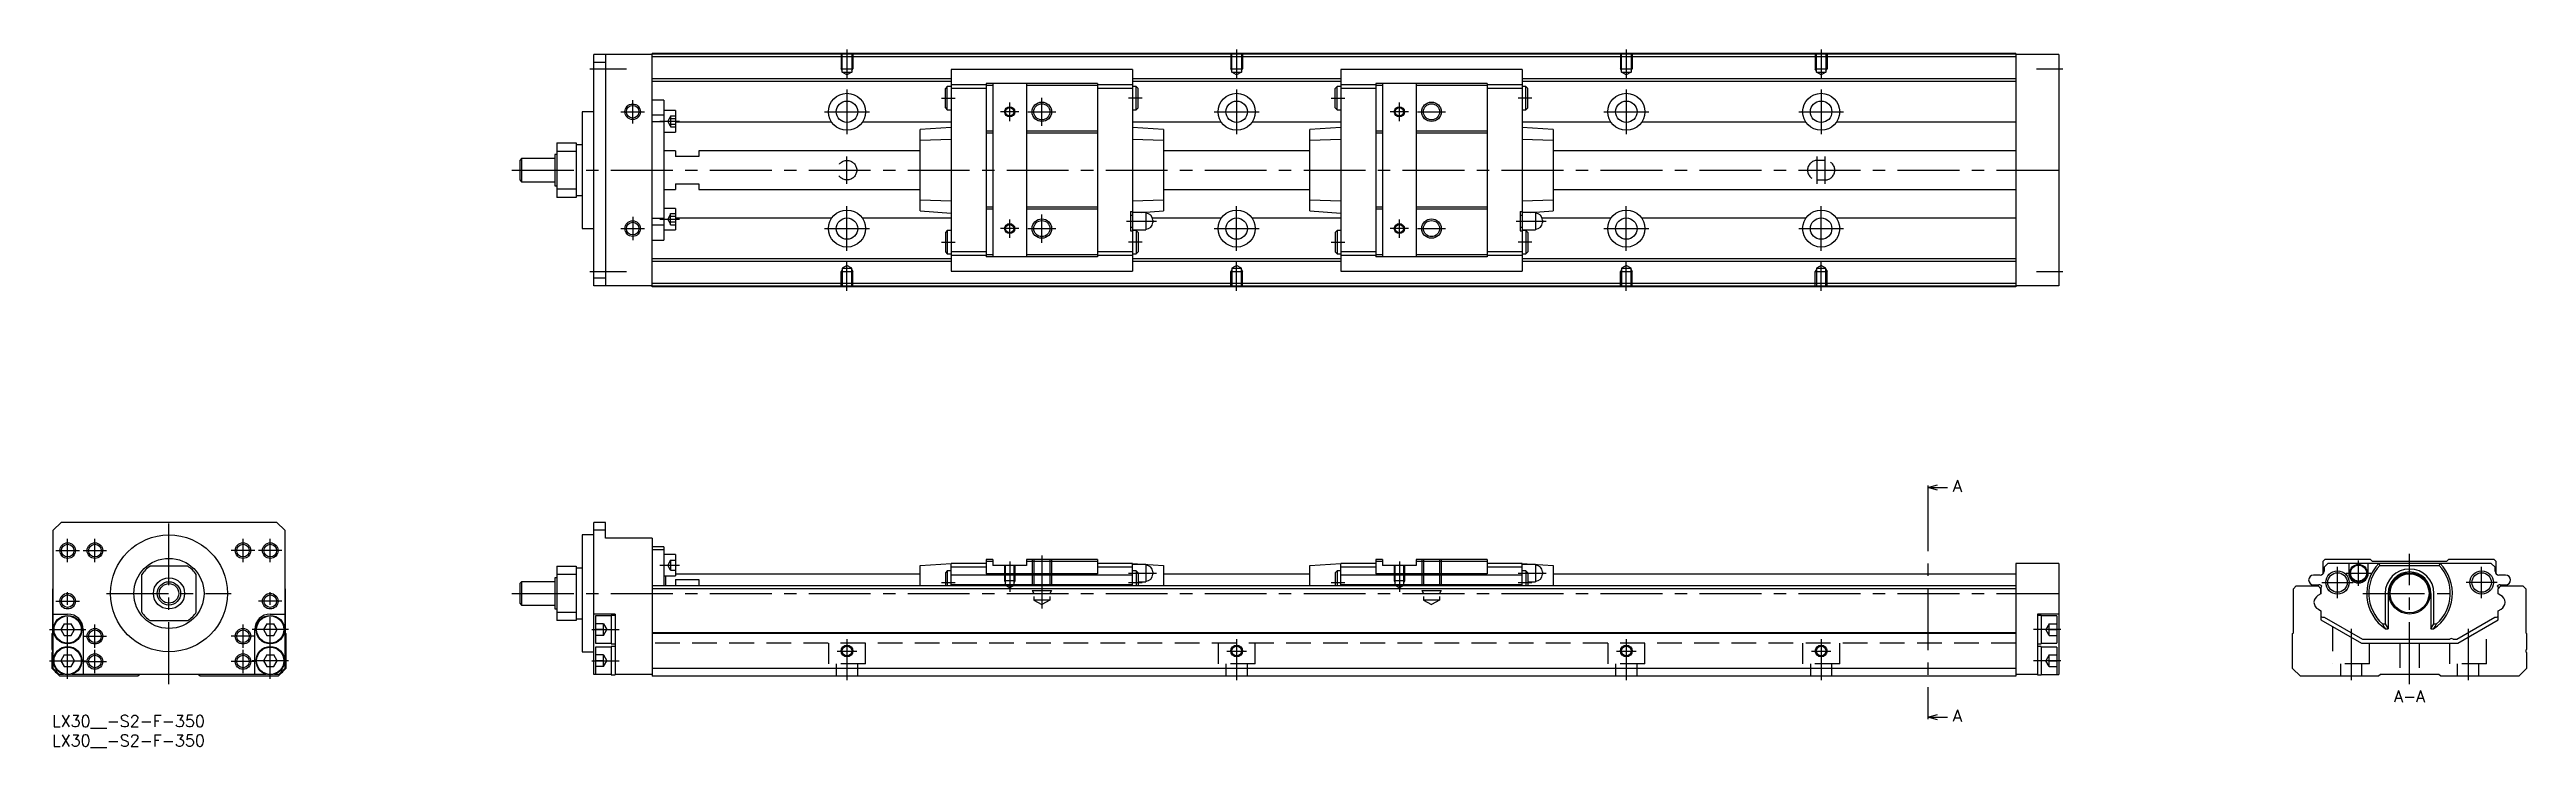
# Model space of a CAD drawing. Extents: x -1 to 635, y -8 to 171.
import ezdxf

# ---------------------------------------------------------------- set-up
doc = ezdxf.new("R2010")
doc.units = 0
doc.header["$LTSCALE"] = 0.5
doc.linetypes.add('CENTER', pattern=[50.8, 31.75, -6.35, 6.35, -6.35])
doc.linetypes.add('DASHED', pattern=[19.05, 12.7, -6.35])
for name, color, linetype in [('MSM_CENTER', 1, 'CENTER'), ('MSM_CONTINUOUS', 7, 'CONTINUOUS'), ('MSM_DASHED', 4, 'DASHED'), ('MSM_NARROW', 5, 'CONTINUOUS'), ('MSM_PART_NUMBER', 7, 'CONTINUOUS')]:
    doc.layers.add(name, color=color, linetype=linetype)
doc.styles.get("Standard").update_dxf_attribs({"font": 'txt.shx', "height": 3, "bigfont": 'bigfont.shx'})

msp = doc.modelspace()

# ---------------------------------------------------------------- linework, layer by layer
at = {"layer": 'MSM_CENTER'}
for p, q in [((138, 166), (147.4, 166)), ((204, 171), (204, 163.49)), ((304, 171), (304, 163.49)), ((404, 171), (404, 163.49)), ((454, 171), (454, 163.49)), ((509.25, 166), (516, 166)), ((204, 160.75), (204, 149.25)), ((304, 160.75), (304, 149.25)), ((404, 160.75), (404, 149.25)), ((454, 160.75), (454, 149.25)), ((146, 155), (152, 155)), ((149, 152), (149, 158)), ((198.25, 155), (209.75, 155)), ((228.25, 158.5), (231.75, 158.5)), ((248.11, 155), (243.39, 155)), ((245.75, 152.63), (245.75, 157.36)), ((250.38, 155), (257.62, 155)), ((254, 151.37), (254, 158.62)), ((279.75, 158.5), (276.25, 158.5)), ((298.25, 155), (309.75, 155)), ((328.25, 158.5), (331.75, 158.5)), ((348.11, 155), (343.39, 155)), ((345.75, 152.63), (345.75, 157.36)), ((350.38, 155), (357.62, 155)), ((379.75, 158.5), (376.25, 158.5)), ((398.25, 155), (409.75, 155)), ((448.25, 155), (459.75, 155)), ((156, 152.55), (161, 152.55)), ((118, 140), (517, 140)), ((204, 136.5), (204, 143.5)), ((453, 136.5), (453, 143.5)), ((455, 136.5), (455, 143.5)), ((149, 128), (149, 122)), ((156, 127.44), (161, 127.44)), ((204, 119.25), (204, 130.75)), ((245.75, 122.63), (245.75, 127.36)), ((254, 121.37), (254, 128.62)), ((304, 119.25), (304, 130.75)), ((345.75, 122.63), (345.75, 127.36)), ((404, 119.25), (404, 130.75)), ((454, 119.25), (454, 130.75)), ((146, 125), (152, 125)), ((198.25, 125), (209.75, 125)), ((228.25, 121.5), (231.75, 121.5)), ((248.11, 125), (243.39, 125)), ((250.38, 125), (257.62, 125)), ((275.75, 126.9), (283.45, 126.9)), ((279.75, 121.5), (276.25, 121.5)), ((298.25, 125), (309.75, 125)), ((328.25, 121.5), (331.75, 121.5)), ((348.11, 125), (343.39, 125)), ((350.38, 125), (357.62, 125)), ((375.75, 126.9), (383.45, 126.9)), ((379.75, 121.5), (376.25, 121.5)), ((398.25, 125), (409.75, 125)), ((448.25, 125), (459.75, 125)), ((204, 109), (204, 116.51)), ((304, 109), (304, 116.51)), ((404, 109), (404, 116.51)), ((454, 109), (454, 116.51)), ((138, 114), (147.4, 114)), ((509.25, 114), (516, 114)), ((481.37, 58), (481.37, 0)), ((30, 8), (30, 51.5)), ((4, 39.3), (4, 45.3)), ((11, 39.3), (11, 45.3)), ((49, 39.3), (49, 45.3)), ((56, 39.3), (56, 45.3)), ((1, 42.3), (7, 42.3)), ((8, 42.3), (14, 42.3)), ((52, 42.3), (46, 42.3)), ((59, 42.3), (53, 42.3)), ((156, 38.55), (161, 38.55)), ((245.75, 39.5), (245.75, 31.69)), ((254, 41), (254, 27.41)), ((345.75, 39.5), (345.75, 31.69)), ((591.9, 33.25), (591.9, 39.75)), ((605, 8), (605, 41.5)), ((4, 9.35), (4, 32.3)), ((56, 9.35), (56, 32.3)), ((228.25, 34.1), (231.75, 34.1)), ((276.25, 36.5), (283.45, 36.5)), ((276.25, 34.1), (279.75, 34.1)), ((328.25, 34.1), (331.75, 34.1)), ((376.25, 36.5), (383.45, 36.5)), ((376.25, 34.1), (379.75, 34.1)), ((582.5, 34.1), (590.5, 34.1)), ((586.5, 30.1), (586.5, 38.1)), ((588.65, 36.5), (595.15, 36.5)), ((627.5, 34.1), (619.5, 34.1)), ((623.5, 30.1), (623.5, 38.1)), ((1, 29.3), (7, 29.3)), ((14, 31.3), (46, 31.3)), ((59, 29.3), (53, 29.3)), ((118, 31.3), (517, 31.3)), ((593, 31.3), (617, 31.3)), ((-0.65, 22), (8.65, 22)), ((8, 20.3), (14, 20.3)), ((11, 17.3), (11, 23.3)), ((52, 20.3), (46, 20.3)), ((49, 17.3), (49, 23.3)), ((60.65, 22), (51.35, 22)), ((138.5, 22), (145.5, 22)), ((204, 19.5), (204, 9)), ((304, 19.5), (304, 9)), ((404, 19.5), (404, 9)), ((454, 19.5), (454, 9)), ((515.5, 22), (508.5, 22)), ((590, 22.18), (590, 9)), ((620, 22.18), (620, 9)), ((-0.65, 14), (8.65, 14)), ((8, 13.8), (14, 13.8)), ((11, 10.8), (11, 16.8)), ((52, 13.8), (46, 13.8)), ((49, 10.8), (49, 16.8)), ((60.65, 14), (51.35, 14)), ((138.5, 14), (145.5, 14)), ((201.5, 16.5), (206.5, 16.5)), ((301.5, 16.5), (306.5, 16.5)), ((401.5, 16.5), (406.5, 16.5)), ((451.5, 16.5), (456.5, 16.5)), ((515.5, 14), (508.5, 14))]:
    msp.add_line(p, q, dxfattribs=at)
at = {"layer": 'MSM_CONTINUOUS'}
for p, q in [((154, 169.7), (139, 169.7)), ((139, 110.3), (139, 169.7)), ((142, 167.7), (139, 167.7)), ((142, 169.7), (142, 110.3)), ((504, 170), (154, 170)), ((154, 110), (154, 170)), ((504, 169.8), (154, 169.8)), ((504, 169.1), (154, 169.1)), ((277.25, 165.9), (230.75, 165.9)), ((230.75, 165.9), (230.75, 114.1)), ((277.25, 165.9), (277.25, 114.1)), ((377.25, 165.9), (330.75, 165.9)), ((330.75, 165.9), (330.75, 114.1)), ((377.25, 165.9), (377.25, 114.1)), ((504, 170), (504, 110)), ((515, 169.7), (504, 169.7)), ((515, 169.7), (515, 110.3)), ((230.75, 163.45), (154, 163.45)), ((230.75, 162.75), (154, 162.75)), ((229.75, 161.5), (229.25, 161)), ((229.25, 156), (229.25, 161)), ((229.75, 155.5), (229.75, 161.5)), ((230.75, 161.5), (229.75, 161.5)), ((239.75, 161.95), (230.75, 161.95)), ((239.75, 160.95), (230.75, 160.95)), ((239.75, 162.25), (239.75, 117.75)), ((268.25, 162.25), (239.75, 162.25)), ((241.4, 161.75), (239.75, 161.75)), ((241.4, 162.25), (241.4, 117.75)), ((250.1, 162.25), (250.1, 117.75)), ((268.25, 161.75), (250.1, 161.75)), ((268.25, 162.25), (268.25, 117.75)), ((277.25, 161.95), (268.25, 161.95)), ((277.25, 160.95), (268.25, 160.95)), ((330.75, 163.45), (277.25, 163.45)), ((330.75, 162.75), (277.25, 162.75)), ((278.25, 161.5), (277.25, 161.5)), ((278.75, 161), (278.25, 161.5)), ((278.25, 155.5), (278.25, 161.5)), ((278.75, 156), (278.75, 161)), ((329.75, 161.5), (329.25, 161)), ((329.25, 156), (329.25, 161)), ((329.75, 155.5), (329.75, 161.5)), ((330.75, 161.5), (329.75, 161.5)), ((339.75, 161.95), (330.75, 161.95)), ((339.75, 160.95), (330.75, 160.95)), ((339.75, 162.25), (339.75, 117.75)), ((368.25, 162.25), (339.75, 162.25)), ((341.4, 161.75), (339.75, 161.75)), ((341.4, 162.25), (341.4, 117.75)), ((350.1, 162.25), (350.1, 117.75)), ((368.25, 161.75), (350.1, 161.75)), ((368.25, 162.25), (368.25, 117.75)), ((377.25, 161.95), (368.25, 161.95)), ((377.25, 160.95), (368.25, 160.95)), ((504, 163.45), (377.25, 163.45)), ((504, 162.75), (377.25, 162.75)), ((378.25, 161.5), (377.25, 161.5)), ((378.75, 161), (378.25, 161.5)), ((378.25, 155.5), (378.25, 161.5)), ((378.75, 156), (378.75, 161)), ((136, 155), (136, 125)), ((139, 155), (136, 155)), ((157, 158), (154, 158)), ((157, 154.13), (154, 154.13)), ((157, 158), (157, 122)), ((160, 155.3), (157, 155.3)), ((160, 155.3), (160, 149.8)), ((229.25, 156), (229.75, 155.5)), ((229.75, 155.5), (230.75, 155.5)), ((277.25, 155.5), (278.25, 155.5)), ((278.25, 155.5), (278.75, 156)), ((329.25, 156), (329.75, 155.5)), ((329.75, 155.5), (330.75, 155.5)), ((377.25, 155.5), (378.25, 155.5)), ((378.25, 155.5), (378.75, 156)), ((129.5, 147), (134.5, 147)), ((129.5, 147), (129.5, 133)), ((134.5, 147), (134.5, 133)), ((136, 146.5), (134.5, 146.5)), ((157, 152.38), (154, 152.38)), ((157, 149.8), (160, 149.8)), ((200.05, 152.36), (160, 152.36)), ((230.75, 152.36), (207.95, 152.36)), ((230.75, 151), (222.75, 150.47)), ((222.75, 129.53), (222.75, 150.47)), ((230.75, 147.86), (222.75, 147.6)), ((241.4, 150), (239.75, 150)), ((241.4, 149.5), (239.75, 149.5)), ((268.25, 150), (250.1, 150)), ((268.25, 149.5), (250.1, 149.5)), ((300.05, 152.36), (277.25, 152.36)), ((285.25, 150.47), (277.25, 151)), ((285.25, 147.6), (277.25, 147.86)), ((285.25, 150.47), (285.25, 129.53)), ((330.75, 152.36), (307.95, 152.36)), ((330.75, 151), (322.75, 150.47)), ((322.75, 129.53), (322.75, 150.47)), ((330.75, 147.86), (322.75, 147.6)), ((341.4, 150), (339.75, 150)), ((341.4, 149.5), (339.75, 149.5)), ((368.25, 150), (350.1, 150)), ((368.25, 149.5), (350.1, 149.5)), ((400.05, 152.36), (377.25, 152.36)), ((385.25, 150.47), (377.25, 151)), ((385.25, 147.6), (377.25, 147.86)), ((385.25, 150.47), (385.25, 129.53)), ((450.05, 152.36), (407.95, 152.36)), ((504, 152.36), (457.95, 152.36)), ((120.5, 143), (120, 142.5)), ((120, 142.5), (120, 137.5)), ((120.5, 143), (120.5, 137)), ((129, 143), (120.5, 143)), ((129, 144), (129, 136)), ((129.5, 144), (129, 144)), ((134.5, 144.82), (129.5, 144.82)), ((160, 145), (157, 145)), ((160, 145), (160, 143.5)), ((166, 143.5), (160, 143.5)), ((166, 145), (166, 143.5)), ((222.75, 145), (166, 145)), ((322.75, 145), (285.25, 145)), ((504, 145), (385.25, 145)), ((120, 137.5), (120.5, 137)), ((120.5, 137), (129, 137)), ((129, 136), (129.5, 136)), ((129.5, 135.18), (134.5, 135.18)), ((134.5, 133.5), (136, 133.5)), ((157, 135), (160, 135)), ((160, 136.5), (166, 136.5)), ((160, 136.5), (160, 135)), ((166, 136.5), (166, 135)), ((166, 135), (222.75, 135)), ((285.25, 135), (322.75, 135)), ((385.25, 135), (504, 135)), ((134.5, 133), (129.5, 133)), ((157, 127.62), (154, 127.62)), ((160, 130.19), (157, 130.19)), ((160, 130.19), (160, 124.69)), ((200.05, 127.64), (160, 127.64)), ((230.75, 127.64), (207.95, 127.64)), ((222.75, 132.4), (230.75, 132.14)), ((222.75, 129.53), (230.75, 129)), ((241.4, 130.5), (239.75, 130.5)), ((241.4, 130), (239.75, 130)), ((268.25, 130.5), (250.1, 130.5)), ((268.25, 130), (250.1, 130)), ((276.75, 129.4), (276.75, 124.4)), ((276.75, 129.4), (277.25, 129.4)), ((277.25, 128.4), (276.75, 128.4)), ((277.25, 132.14), (285.25, 132.4)), ((280.7, 129.15), (277.25, 129.15)), ((279.51, 129.15), (285.25, 129.53)), ((280.7, 129.15), (280.7, 124.65)), ((300.05, 127.64), (282.39, 127.64)), ((282.45, 127.2), (282.45, 126.6)), ((330.75, 127.64), (307.95, 127.64)), ((322.75, 132.4), (330.75, 132.14)), ((322.75, 129.53), (330.75, 129)), ((341.4, 130.5), (339.75, 130.5)), ((341.4, 130), (339.75, 130)), ((368.25, 130.5), (350.1, 130.5)), ((368.25, 130), (350.1, 130)), ((376.75, 129.4), (376.75, 124.4)), ((376.75, 129.4), (377.25, 129.4)), ((377.25, 128.4), (376.75, 128.4)), ((377.25, 132.14), (385.25, 132.4)), ((380.7, 129.15), (377.25, 129.15)), ((379.51, 129.15), (385.25, 129.53)), ((380.7, 129.15), (380.7, 124.65)), ((400.05, 127.64), (382.39, 127.64)), ((382.45, 127.2), (382.45, 126.6)), ((450.05, 127.64), (407.95, 127.64)), ((504, 127.64), (457.95, 127.64)), ((136, 125), (139, 125)), ((157, 125.87), (154, 125.87)), ((154, 122), (157, 122)), ((157, 124.69), (160, 124.69)), ((229.75, 124.5), (229.25, 124)), ((229.25, 124), (229.25, 119)), ((230.75, 124.5), (229.75, 124.5)), ((229.75, 124.5), (229.75, 118.5)), ((276.75, 125.4), (277.25, 125.4)), ((276.75, 124.4), (277.25, 124.4)), ((277.25, 124.65), (280.7, 124.65)), ((278.25, 124.5), (277.25, 124.5)), ((278.25, 124.5), (278.25, 118.5)), ((278.75, 124), (278.25, 124.5)), ((278.75, 124), (278.75, 119)), ((329.75, 124.5), (329.25, 124)), ((329.25, 124), (329.25, 119)), ((330.75, 124.5), (329.75, 124.5)), ((329.75, 124.5), (329.75, 118.5)), ((376.75, 125.4), (377.25, 125.4)), ((376.75, 124.4), (377.25, 124.4)), ((377.25, 124.65), (380.7, 124.65)), ((378.25, 124.5), (377.25, 124.5)), ((378.25, 124.5), (378.25, 118.5)), ((378.75, 124), (378.25, 124.5)), ((378.75, 124), (378.75, 119)), ((230.75, 117.25), (154, 117.25)), ((230.75, 116.55), (154, 116.55)), ((229.25, 119), (229.75, 118.5)), ((229.75, 118.5), (230.75, 118.5)), ((239.75, 119.05), (230.75, 119.05)), ((239.75, 118.05), (230.75, 118.05)), ((241.4, 118.25), (239.75, 118.25)), ((268.25, 117.75), (239.75, 117.75)), ((268.25, 118.25), (250.1, 118.25)), ((277.25, 119.05), (268.25, 119.05)), ((277.25, 118.05), (268.25, 118.05)), ((277.25, 118.5), (278.25, 118.5)), ((330.75, 117.25), (277.25, 117.25)), ((330.75, 116.55), (277.25, 116.55)), ((278.25, 118.5), (278.75, 119)), ((329.25, 119), (329.75, 118.5)), ((329.75, 118.5), (330.75, 118.5)), ((339.75, 119.05), (330.75, 119.05)), ((339.75, 118.05), (330.75, 118.05)), ((341.4, 118.25), (339.75, 118.25)), ((368.25, 117.75), (339.75, 117.75)), ((368.25, 118.25), (350.1, 118.25)), ((377.25, 119.05), (368.25, 119.05)), ((377.25, 118.05), (368.25, 118.05)), ((377.25, 118.5), (378.25, 118.5)), ((504, 117.25), (377.25, 117.25)), ((504, 116.55), (377.25, 116.55)), ((378.25, 118.5), (378.75, 119)), ((142, 112.3), (139, 112.3)), ((154, 110.3), (139, 110.3)), ((504, 110.9), (154, 110.9)), ((504, 110.2), (154, 110.2)), ((504, 110), (154, 110)), ((230.75, 114.1), (277.25, 114.1)), ((330.75, 114.1), (377.25, 114.1)), ((515, 110.3), (504, 110.3)), ((481.37, 58.5), (483.87, 59.17)), ((481.37, 59), (481.37, 58)), ((483.87, 57.83), (481.37, 58.5)), ((481.37, 58.5), (486.38, 58.5)), ((2.3, 49.5), (0.3, 47.5)), ((0.3, 12), (0.3, 47.5)), ((57.7, 49.5), (2.3, 49.5)), ((59.7, 47.5), (57.7, 49.5)), ((59.7, 47.5), (59.7, 12)), ((139, 46.3), (136, 46.3)), ((136, 46.3), (136, 16.3)), ((139, 10.5), (139, 49.5)), ((142, 49.5), (139, 49.5)), ((142, 47.5), (139, 47.5)), ((142, 45.5), (142, 49.5)), ((154, 45.5), (142, 45.5)), ((154, 45.5), (154, 10)), ((34.82, 38.3), (25.18, 38.3)), ((129.5, 38.3), (134.5, 38.3)), ((129.5, 38.3), (129.5, 24.3)), ((134.5, 38.3), (134.5, 24.3)), ((157, 43.3), (154, 43.3)), ((157, 42.45), (154, 42.45)), ((157, 43.3), (157, 33.2)), ((160, 41.3), (157, 41.3)), ((160, 41.3), (160, 35.8)), ((222.75, 38.5), (230.75, 39)), ((222.75, 33.2), (222.75, 38.5)), ((239.75, 39), (230.75, 39)), ((230.75, 33.2), (230.75, 39)), ((239.75, 40), (239.75, 36.29)), ((241.4, 40), (239.75, 40)), ((241.4, 39.5), (239.75, 39.5)), ((241.4, 40), (241.4, 38.5)), ((250.1, 38.5), (241.4, 38.5)), ((250.1, 40), (250.1, 38.5)), ((268.25, 40), (250.1, 40)), ((268.25, 39.5), (250.1, 39.5)), ((268.25, 40), (268.25, 36.29)), ((277.25, 39), (268.25, 39)), ((277.25, 39), (285.25, 38.5)), ((277.25, 33.2), (277.25, 39)), ((280.7, 38.75), (277.25, 38.75)), ((280.7, 38.75), (280.7, 34.25)), ((285.25, 38.5), (285.25, 33.2)), ((322.75, 38.5), (330.75, 39)), ((322.75, 33.2), (322.75, 38.5)), ((339.75, 39), (330.75, 39)), ((330.75, 33.2), (330.75, 39)), ((339.75, 40), (339.75, 36.29)), ((341.4, 40), (339.75, 40)), ((341.4, 39.5), (339.75, 39.5)), ((341.4, 40), (341.4, 38.5)), ((350.1, 38.5), (341.4, 38.5)), ((350.1, 40), (350.1, 38.5)), ((368.25, 40), (350.1, 40)), ((368.25, 39.5), (350.1, 39.5)), ((368.25, 40), (368.25, 36.29)), ((377.25, 39), (368.25, 39)), ((377.25, 39), (385.25, 38.5)), ((377.25, 33.2), (377.25, 39)), ((380.7, 38.75), (377.25, 38.75)), ((380.7, 38.75), (380.7, 34.25)), ((385.25, 38.5), (385.25, 33.2)), ((504, 39), (504, 10)), ((515, 39), (504, 39)), ((515, 39), (515, 10.5)), ((583.25, 40), (582.75, 39.5)), ((582.75, 39.5), (582.75, 36.29)), ((584.05, 39), (583.05, 38)), ((595, 40), (583.25, 40)), ((625.95, 39), (584.05, 39)), ((589.4, 39), (589.4, 36.5)), ((594.4, 36.5), (594.4, 39)), ((595.5, 39.5), (595, 40)), ((614.5, 39.5), (595.5, 39.5)), ((597.14, 39), (597.4, 38.5)), ((597.4, 38.5), (612.6, 38.5)), ((612.6, 38.5), (612.86, 39)), ((615, 40), (614.5, 39.5)), ((626.75, 40), (615, 40)), ((626.95, 38), (625.95, 39)), ((627.25, 39.5), (626.75, 40)), ((627.25, 36.29), (627.25, 39.5)), ((0.2, 32.5), (0.3, 32.6)), ((0.2, 21.2), (0.2, 32.5)), ((23, 26.48), (23, 36.12)), ((37, 26.48), (37, 36.12)), ((59.7, 32.6), (59.8, 32.5)), ((59.8, 32.5), (59.8, 21.2)), ((120.5, 34.3), (120, 33.8)), ((120, 33.8), (120, 28.8)), ((129, 34.3), (120.5, 34.3)), ((120.5, 34.3), (120.5, 28.3)), ((129.5, 35.3), (129, 35.3)), ((129, 35.3), (129, 27.3)), ((134.5, 36.12), (129.5, 36.12)), ((136, 37.8), (134.5, 37.8)), ((504, 33.2), (154, 33.2)), ((504, 32.5), (154, 32.5)), ((157, 35.8), (160, 35.8)), ((157.5, 33.2), (157.5, 35.8)), ((160, 36.3), (222.75, 36.3)), ((160, 34.87), (166, 34.87)), ((160, 34.87), (160, 33.2)), ((166, 34.87), (166, 33.2)), ((229.75, 37.1), (229.25, 36.6)), ((229.25, 36.6), (229.25, 33.2)), ((230.75, 37.1), (229.75, 37.1)), ((229.75, 37.1), (229.75, 33.2)), ((239.75, 38), (230.75, 38)), ((277.25, 36), (230.75, 36)), ((277.25, 33.5), (230.75, 33.5)), ((268.25, 36.29), (239.75, 36.29)), ((277.25, 38), (268.25, 38)), ((278.25, 37.1), (277.25, 37.1)), ((278.75, 36.6), (278.25, 37.1)), ((278.25, 37.1), (278.25, 33.2)), ((278.75, 36.6), (278.75, 33.2)), ((278.75, 34.25), (280.7, 34.25)), ((282.45, 36.8), (282.45, 36.2)), ((285.25, 36.3), (322.75, 36.3)), ((329.75, 37.1), (329.25, 36.6)), ((329.25, 36.6), (329.25, 33.2)), ((330.75, 37.1), (329.75, 37.1)), ((329.75, 37.1), (329.75, 33.2)), ((339.75, 38), (330.75, 38)), ((377.25, 36), (330.75, 36)), ((377.25, 33.5), (330.75, 33.5)), ((368.25, 36.29), (339.75, 36.29)), ((377.25, 38), (368.25, 38)), ((378.25, 37.1), (377.25, 37.1)), ((378.75, 36.6), (378.25, 37.1)), ((378.25, 37.1), (378.25, 33.2)), ((378.75, 36.6), (378.75, 33.2)), ((378.75, 34.25), (380.7, 34.25)), ((382.45, 36.8), (382.45, 36.2)), ((385.25, 36.3), (504, 36.3)), ((575.2, 32.5), (575.9, 33.2)), ((575.2, 21.2), (575.2, 32.5)), ((575.9, 33.2), (581.55, 33.2)), ((582.05, 36), (580.35, 36)), ((580.35, 33.5), (581.75, 33.5)), ((581.55, 33.2), (582.25, 32.5)), ((582.2, 32.55), (582.2, 32.7)), ((582.2, 32.7), (582.2, 32.55)), ((582.25, 32.5), (582.2, 32.55)), ((582.25, 31.15), (582.25, 32.5)), ((582.25, 32.5), (582.25, 31.15)), ((583.05, 38), (583.05, 37)), ((626.95, 37), (626.95, 38)), ((627.75, 32.5), (628.45, 33.2)), ((627.75, 32.5), (627.8, 32.55)), ((627.75, 31.15), (627.75, 32.5)), ((627.75, 31.15), (627.75, 32.5)), ((627.8, 32.7), (627.8, 32.55)), ((627.8, 32.55), (627.8, 32.7)), ((629.65, 36), (627.95, 36)), ((628.25, 33.5), (629.65, 33.5)), ((628.45, 33.2), (634.1, 33.2)), ((634.1, 33.2), (634.8, 32.5)), ((634.8, 32.5), (634.8, 21.2)), ((0.3, 26), (4, 26)), ((56, 26), (59.7, 26)), ((120, 28.8), (120.5, 28.3)), ((120.5, 28.3), (129, 28.3)), ((129, 27.3), (129.5, 27.3)), ((129.5, 26.48), (134.5, 26.48)), ((144.5, 26), (139, 26)), ((143.5, 25.5), (139.5, 25.5)), ((139.5, 25.5), (139.5, 18.5)), ((144.5, 25.65), (143.5, 25.65)), ((143.5, 25.65), (143.5, 18.35)), ((144.5, 26), (144.5, 10.35)), ((515, 26), (509.5, 26)), ((509.5, 26), (509.5, 10.35)), ((510.5, 25.65), (509.5, 25.65)), ((510.5, 25.65), (510.5, 18.35)), ((514.5, 25.5), (510.5, 25.5)), ((514.5, 25.5), (514.5, 18.5)), ((582.25, 31.15), (581.5, 30.72)), ((581.6, 27.22), (582.25, 26.85)), ((582.25, 26.85), (582.25, 24.5)), ((598.74, 31.3), (598.74, 23.45)), ((599.5, 31.3), (599.5, 22.2)), ((610.5, 31.3), (610.5, 22.2)), ((611.26, 23.45), (611.26, 31.3)), ((628.4, 30.78), (627.75, 31.15)), ((628.4, 30.78), (627.75, 31.15)), ((627.75, 26.85), (628.5, 27.28)), ((627.75, 26.85), (628.5, 27.28)), ((627.75, 25.45), (627.75, 26.85)), ((627.75, 24.5), (627.75, 26.85)), ((0, 21), (0.2, 21.2)), ((0, 16.9), (0, 21)), ((3.13, 23.5), (2.27, 22)), ((2.27, 22), (3.13, 20.5)), ((3.13, 23.5), (4.87, 23.5)), ((3.13, 20.5), (4.87, 20.5)), ((5.73, 22), (4.87, 23.5)), ((4.87, 20.5), (5.73, 22)), ((8, 22), (8, 10.5)), ((25.18, 24.3), (34.82, 24.3)), ((52, 10.5), (52, 22)), ((55.13, 23.5), (54.27, 22)), ((54.27, 22), (55.13, 20.5)), ((55.13, 23.5), (56.87, 23.5)), ((55.13, 20.5), (56.87, 20.5)), ((57.73, 22), (56.87, 23.5)), ((56.87, 20.5), (57.73, 22)), ((59.8, 21.2), (60, 21)), ((60, 21), (60, 12)), ((134.5, 24.3), (129.5, 24.3)), ((134.5, 24.8), (136, 24.8)), ((504, 21.2), (154, 21.2)), ((504, 21), (154, 21)), ((575, 21), (575.2, 21.2)), ((575, 12), (575, 21)), ((582.25, 24.5), (592.64, 18.5)), ((582.7, 25.16), (583.1, 25.16)), ((583.1, 25.16), (592.91, 19.5)), ((592.91, 19.5), (615.35, 19.5)), ((598.07, 23.45), (598.74, 23.45)), ((598.74, 23.45), (599.5, 22.2)), ((598.82, 22.2), (599.5, 22.2)), ((610.5, 22.2), (611.26, 23.45)), ((610.5, 22.2), (611.18, 22.2)), ((611.26, 23.45), (611.93, 23.45)), ((616.15, 19.5), (617.09, 19.5)), ((617.09, 19.5), (626.9, 25.16)), ((617.36, 18.5), (627.75, 24.5)), ((626.9, 25.16), (627.3, 25.16)), ((634.8, 21.2), (635, 21)), ((635, 21), (635, 16.9)), ((0, 12), (0, 16.1)), ((3.13, 15.5), (2.27, 14)), ((2.27, 14), (3.13, 12.5)), ((3.13, 15.5), (4.87, 15.5)), ((5.73, 14), (4.87, 15.5)), ((4.87, 12.5), (5.73, 14)), ((55.13, 15.5), (54.27, 14)), ((54.27, 14), (55.13, 12.5)), ((55.13, 15.5), (56.87, 15.5)), ((57.73, 14), (56.87, 15.5)), ((56.87, 12.5), (57.73, 14)), ((136, 16.3), (139, 16.3)), ((139.5, 18.5), (143.5, 18.5)), ((143.5, 17.5), (139.5, 17.5)), ((139.5, 17.5), (139.5, 10.5)), ((143.5, 18.35), (144.5, 18.35)), ((144.5, 17.65), (143.5, 17.65)), ((143.5, 17.65), (143.5, 10.35)), ((509.5, 18.35), (510.5, 18.35)), ((510.5, 17.65), (509.5, 17.65)), ((510.5, 18.5), (514.5, 18.5)), ((510.5, 17.65), (510.5, 10.35)), ((514.5, 17.5), (510.5, 17.5)), ((514.5, 17.5), (514.5, 10.5)), ((592.64, 18.5), (617.36, 18.5)), ((635, 16.1), (635, 12)), ((2, 10), (0, 12)), ((1.8, 10.5), (0.3, 12)), ((2.96, 10.5), (1.8, 10.5)), ((22, 10), (2, 10)), ((3.13, 12.5), (4.87, 12.5)), ((54.96, 10.5), (5.04, 10.5)), ((22.5, 10.5), (22, 10)), ((38, 10), (37.5, 10.5)), ((58, 10), (38, 10)), ((55.13, 12.5), (56.87, 12.5)), ((58.2, 10.5), (57.04, 10.5)), ((60, 12), (58, 10)), ((59.7, 12), (58.2, 10.5)), ((143.5, 10.5), (139, 10.5)), ((143.5, 10.35), (144.5, 10.35)), ((154, 10.5), (144.5, 10.5)), ((504, 12), (154, 12)), ((504, 10), (154, 10)), ((509.5, 10.5), (504, 10.5)), ((509.5, 10.35), (510.5, 10.35)), ((510.5, 10.5), (515, 10.5)), ((577, 10), (575, 12)), ((597, 10), (577, 10)), ((597.5, 10.5), (597, 10)), ((612.5, 10.5), (597.5, 10.5)), ((613, 10), (612.5, 10.5)), ((633, 10), (613, 10)), ((635, 12), (633, 10)), ((481.37, -0.5), (483.87, 0.17)), ((481.37, 0), (481.37, -1)), ((483.87, -1.17), (481.37, -0.5)), ((481.37, -0.5), (486.38, -0.5))]:
    msp.add_line(p, q, dxfattribs=at)
for centre, radius in [((204, 155), 4.75), ((304, 155), 4.75), ((404, 155), 4.75), ((454, 155), 4.75), ((149, 155), 1.62), ((204, 155), 2.75), ((245.75, 155), 1.06), ((245.75, 155), 1.06), ((254, 155), 2.07), ((254, 155), 2.07), ((304, 155), 2.75), ((345.75, 155), 1.06), ((345.75, 155), 1.06), ((354, 155), 2.07), ((354, 155), 2.07), ((404, 155), 2.75), ((454, 155), 2.75), ((204, 125), 4.75), ((204, 125), 2.75), ((304, 125), 4.75), ((304, 125), 2.75), ((404, 125), 4.75), ((404, 125), 2.75), ((454, 125), 4.75), ((454, 125), 2.75), ((149, 125), 1.62), ((245.75, 125), 1.06), ((245.75, 125), 1.06), ((254, 125), 2.07), ((254, 125), 2.07), ((345.75, 125), 1.06), ((345.75, 125), 1.06), ((354, 125), 2.07), ((354, 125), 2.07), ((30, 31.3), 15), ((4, 42.3), 1.62), ((11, 42.3), 1.62), ((30, 31.3), 9), ((49, 42.3), 1.62), ((56, 42.3), 1.62), ((591.9, 36.5), 2.25), ((591.9, 36.5), 2.05), ((30, 31.3), 4), ((30, 31.3), 3), ((30, 31.3), 2.5), ((586.5, 34.1), 3), ((586.5, 34.1), 2.5), ((605, 31.3), 5.3), ((605, 31.3), 5), ((623.5, 34.1), 3), ((623.5, 34.1), 2.5), ((4, 22), 3.65), ((4, 22), 3.5), ((4, 29.3), 1.62), ((56, 22), 3.65), ((56, 22), 3.5), ((56, 29.3), 1.62), ((11, 20.3), 1.62), ((49, 20.3), 1.62), ((4, 14), 3.65), ((4, 14), 3.5), ((11, 13.8), 1.62), ((49, 13.8), 1.62), ((56, 14), 3.65), ((56, 14), 3.5), ((204, 16.5), 1.23), ((304, 16.5), 1.23), ((404, 16.5), 1.23), ((454, 16.5), 1.23)]:
    msp.add_circle(centre, radius, dxfattribs=at)
for centre, radius, start, end in [((280.7, 127.2), 1.75, 0, 90), ((380.7, 127.2), 1.75, 0, 90), ((280.7, 126.6), 1.75, 270, 0), ((380.7, 126.6), 1.75, 270, 0), ((30, 31.3), 8.5, 124.56032, 145.43968), ((30, 31.3), 8.5, 34.56032, 55.43968), ((280.7, 36.8), 1.75, 0, 90), ((380.7, 36.8), 1.75, 0, 90), ((605, 31.3), 11, 135.573, 235.81959), ((605, 31.3), 10.47, 136.57129, 228.55525), ((605, 31.3), 11, 304.18041, 44.427), ((605, 31.3), 10.47, 311.44475, 43.42871), ((280.7, 36.2), 1.75, 270, 0), ((380.7, 36.2), 1.75, 270, 0), ((580.35, 34.75), 1.25, 90, 270), ((581.75, 32.5), 1, 41.23398, 90), ((582.05, 37), 1, 270, 0), ((582.7, 32.7), 0.5, 113.32535, 180), ((591.9, 36.5), 2.5, 180, 0), ((605, 31.3), 6.26, 0, 180), ((605, 31.3), 5.5, 0, 180), ((627.95, 37), 1, 180, 270), ((628.25, 32.5), 1, 90, 138.76602), ((627.3, 32.7), 0.5, 0, 66.67465), ((629.65, 34.75), 1.25, 270, 90), ((4, 22), 4, 0, 90), ((30, 31.3), 8.5, 214.56032, 235.43968), ((30, 31.3), 8.5, 304.56032, 325.43968), ((56, 22), 4, 90, 180), ((582.65, 28.85), 2.2, 121.45533, 176.01903), ((582.65, 29.15), 2.2, 183.98097, 241.45517), ((582.7, 25.66), 0.5, 205.84193, 270), ((627.3, 25.66), 0.5, 270, 334.15807), ((627.35, 28.85), 2.2, 3.98097, 61.45517), ((627.35, 29.15), 2.2, 301.45533, 356.01903), ((627.35, 29.15), 2.2, 301.45533, 356.01903), ((606, 27.35), 8.83, 206.14749, 215.62533), ((604, 27.35), 8.84, 324.37545, 333.85173), ((615.75, 19.2), 0.5, 36.8699, 143.1301), ((-0.3, 16.5), 0.5, 306.8699, 53.1301), ((635.3, 16.5), 0.5, 126.8699, 233.1301), ((2.3, 12.5), 2, 216.8699, 233.1301), ((57.7, 12.5), 2, 306.8699, 323.1301)]:
    msp.add_arc(centre, radius, start, end, dxfattribs=at)
at = {"layer": 'MSM_DASHED'}
for p, q in [((202.5, 170), (202.5, 166)), ((202.77, 165.53), (202.5, 166)), ((202.5, 166), (205.5, 166)), ((202.77, 165.2), (202.77, 170)), ((205.23, 170), (205.23, 165.2)), ((205.23, 165.53), (205.5, 166)), ((205.5, 170), (205.5, 166)), ((302.5, 170), (302.5, 166)), ((302.77, 165.53), (302.5, 166)), ((302.5, 166), (305.5, 166)), ((302.77, 165.2), (302.77, 170)), ((305.23, 170), (305.23, 165.2)), ((305.23, 165.53), (305.5, 166)), ((305.5, 170), (305.5, 166)), ((402.5, 170), (402.5, 166)), ((402.77, 165.53), (402.5, 166)), ((402.5, 166), (405.5, 166)), ((402.77, 165.2), (402.77, 170)), ((405.23, 170), (405.23, 165.2)), ((405.23, 165.53), (405.5, 166)), ((405.5, 170), (405.5, 166)), ((452.5, 170), (452.5, 166)), ((452.77, 165.53), (452.5, 166)), ((452.5, 166), (455.5, 166)), ((452.77, 165.2), (452.77, 170)), ((455.23, 170), (455.23, 165.2)), ((455.23, 165.53), (455.5, 166)), ((455.5, 170), (455.5, 166)), ((202.77, 165.2), (205.23, 165.2)), ((204, 164.49), (202.77, 165.2)), ((205.23, 165.2), (204, 164.49)), ((302.77, 165.2), (305.23, 165.2)), ((304, 164.49), (302.77, 165.2)), ((305.23, 165.2), (304, 164.49)), ((402.77, 165.2), (405.23, 165.2)), ((404, 164.49), (402.77, 165.2)), ((405.23, 165.2), (404, 164.49)), ((452.77, 165.2), (455.23, 165.2)), ((454, 164.49), (452.77, 165.2)), ((455.23, 165.2), (454, 164.49)), ((158.7, 153.8), (157.98, 152.55)), ((158.7, 154), (160, 154)), ((158.7, 154), (158.7, 151.11)), ((158.7, 153.28), (160, 153.28)), ((158.7, 151.3), (157.98, 152.55)), ((158.7, 151.83), (160, 151.83)), ((158.7, 151.11), (160, 151.11)), ((455, 142.5), (453, 142.5)), ((453, 137.5), (455, 137.5)), ((158.7, 128.69), (157.98, 127.44)), ((158.7, 126.19), (157.98, 127.44)), ((158.7, 128.89), (160, 128.89)), ((158.7, 126), (158.7, 128.89)), ((158.7, 128.17), (160, 128.17)), ((158.7, 126.72), (160, 126.72)), ((158.7, 126), (160, 126)), ((202.77, 114.47), (202.5, 114)), ((204, 115.51), (202.77, 114.8)), ((202.77, 114.8), (202.77, 110)), ((202.77, 114.8), (205.23, 114.8)), ((205.23, 114.8), (204, 115.51)), ((205.23, 110), (205.23, 114.8)), ((205.23, 114.47), (205.5, 114)), ((302.77, 114.47), (302.5, 114)), ((304, 115.51), (302.77, 114.8)), ((302.77, 114.8), (302.77, 110)), ((302.77, 114.8), (305.23, 114.8)), ((305.23, 114.8), (304, 115.51)), ((305.23, 110), (305.23, 114.8)), ((305.23, 114.47), (305.5, 114)), ((402.77, 114.47), (402.5, 114)), ((404, 115.51), (402.77, 114.8)), ((402.77, 114.8), (402.77, 110)), ((402.77, 114.8), (405.23, 114.8)), ((405.23, 114.8), (404, 115.51)), ((405.23, 110), (405.23, 114.8)), ((405.23, 114.47), (405.5, 114)), ((452.77, 114.47), (452.5, 114)), ((454, 115.51), (452.77, 114.8)), ((452.77, 114.8), (452.77, 110)), ((452.77, 114.8), (455.23, 114.8)), ((455.23, 114.8), (454, 115.51)), ((455.23, 110), (455.23, 114.8)), ((455.23, 114.47), (455.5, 114)), ((202.5, 110), (202.5, 114)), ((202.5, 114), (205.5, 114)), ((205.5, 110), (205.5, 114)), ((302.5, 110), (302.5, 114)), ((302.5, 114), (305.5, 114)), ((305.5, 110), (305.5, 114)), ((402.5, 110), (402.5, 114)), ((402.5, 114), (405.5, 114)), ((405.5, 110), (405.5, 114)), ((452.5, 110), (452.5, 114)), ((452.5, 114), (455.5, 114)), ((455.5, 110), (455.5, 114)), ((158.7, 39.8), (157.98, 38.55)), ((158.7, 37.3), (157.98, 38.55)), ((158.7, 39.8), (160, 39.8)), ((158.7, 39.8), (158.7, 37.3)), ((158.7, 38.55), (160, 38.55)), ((244.45, 38.5), (244.45, 34.5)), ((244.69, 33.3), (244.69, 38.5)), ((246.81, 38.5), (246.81, 33.3)), ((247.05, 38.5), (247.05, 34.5)), ((251.5, 40), (251.5, 32)), ((251.93, 40), (251.93, 29.6)), ((256.07, 40), (256.07, 29.6)), ((256.5, 40), (256.5, 32)), ((344.45, 38.5), (344.45, 34.5)), ((344.69, 33.3), (344.69, 38.5)), ((346.81, 38.5), (346.81, 33.3)), ((347.05, 38.5), (347.05, 34.5)), ((351.5, 40), (351.5, 32)), ((351.93, 40), (351.93, 29.6)), ((356.07, 40), (356.07, 29.6)), ((356.5, 40), (356.5, 32)), ((158.7, 37.3), (160, 37.3)), ((247.05, 34.5), (244.45, 34.5)), ((244.45, 34.5), (244.69, 34.08)), ((245.75, 32.69), (244.69, 33.3)), ((244.69, 33.3), (246.81, 33.3)), ((246.81, 33.3), (245.75, 32.69)), ((247.05, 34.5), (246.81, 34.08)), ((251.5, 32), (256.5, 32)), ((251.5, 32), (251.93, 31.25)), ((256.5, 32), (256.07, 31.25)), ((347.05, 34.5), (344.45, 34.5)), ((344.45, 34.5), (344.69, 34.08)), ((345.75, 32.69), (344.69, 33.3)), ((344.69, 33.3), (346.81, 33.3)), ((346.81, 33.3), (345.75, 32.69)), ((347.05, 34.5), (346.81, 34.08)), ((351.5, 32), (356.5, 32)), ((351.5, 32), (351.93, 31.25)), ((356.5, 32), (356.07, 31.25)), ((256.07, 29.6), (251.93, 29.6)), ((251.93, 29.6), (254, 28.41)), ((256.07, 29.6), (254, 28.41)), ((356.07, 29.6), (351.93, 29.6)), ((351.93, 29.6), (354, 28.41)), ((356.07, 29.6), (354, 28.41)), ((141.5, 23.5), (139.5, 23.5)), ((141.5, 22), (139.5, 22)), ((141.5, 20.5), (139.5, 20.5)), ((141.5, 20.5), (141.5, 23.5)), ((141.5, 23.5), (142.37, 22)), ((141.5, 20.5), (142.37, 22)), ((512.5, 23.5), (511.63, 22)), ((512.5, 20.5), (511.63, 22)), ((512.5, 20.5), (512.5, 23.5)), ((512.5, 23.5), (514.5, 23.5)), ((512.5, 22), (514.5, 22)), ((512.5, 20.5), (514.5, 20.5)), ((585.25, 22.77), (585.25, 13.2)), ((624.75, 13.2), (624.75, 22.77)), ((141.5, 15.5), (139.5, 15.5)), ((141.5, 14), (139.5, 14)), ((141.5, 12.5), (141.5, 15.5)), ((141.5, 15.5), (142.37, 14)), ((141.5, 12.5), (142.37, 14)), ((504, 18.5), (154, 18.5)), ((199.25, 18.5), (199.25, 13.2)), ((208.75, 13.2), (199.25, 13.2)), ((201.25, 13.2), (201.25, 10)), ((206.75, 10), (206.75, 13.2)), ((208.75, 13.2), (208.75, 18.5)), ((299.25, 18.5), (299.25, 13.2)), ((308.75, 13.2), (299.25, 13.2)), ((301.25, 13.2), (301.25, 10)), ((306.75, 10), (306.75, 13.2)), ((308.75, 13.2), (308.75, 18.5)), ((399.25, 18.5), (399.25, 13.2)), ((408.75, 13.2), (399.25, 13.2)), ((401.25, 13.2), (401.25, 10)), ((406.75, 10), (406.75, 13.2)), ((408.75, 13.2), (408.75, 18.5)), ((449.25, 18.5), (449.25, 13.2)), ((458.75, 13.2), (449.25, 13.2)), ((451.25, 13.2), (451.25, 10)), ((456.75, 10), (456.75, 13.2)), ((458.75, 13.2), (458.75, 18.5)), ((512.5, 15.5), (511.63, 14)), ((512.5, 12.5), (511.63, 14)), ((512.5, 12.5), (512.5, 15.5)), ((512.5, 15.5), (514.5, 15.5)), ((512.5, 14), (514.5, 14)), ((594.75, 13.2), (585.25, 13.2)), ((587.25, 13.2), (587.25, 10)), ((592.75, 10), (592.75, 13.2)), ((594.75, 13.2), (594.75, 18.5)), ((602.5, 18.5), (602.5, 10.5)), ((607.5, 18.5), (607.5, 10.5)), ((615.25, 18.5), (615.25, 13.2)), ((624.75, 13.2), (615.25, 13.2)), ((617.25, 13.2), (617.25, 10)), ((622.75, 10), (622.75, 13.2)), ((141.5, 12.5), (139.5, 12.5)), ((512.5, 12.5), (514.5, 12.5))]:
    msp.add_line(p, q, dxfattribs=at)
msp.add_circle((204, 140), 2.5, dxfattribs=at)
for centre, start, end in [((453, 140), 90, 270), ((455, 140), 270, 90)]:
    msp.add_arc(centre, 2.5, start, end, dxfattribs=at)
at = {"layer": 'MSM_NARROW'}
for centre, radius in [((149, 155), 2), ((245.75, 155), 1.3), ((254, 155), 2.5), ((345.75, 155), 1.3), ((354, 155), 2.5), ((254, 125), 2.5), ((354, 125), 2.5), ((149, 125), 2), ((245.75, 125), 1.3), ((345.75, 125), 1.3), ((4, 42.3), 2), ((11, 42.3), 2), ((49, 42.3), 2), ((56, 42.3), 2), ((4, 29.3), 2), ((56, 29.3), 2), ((11, 20.3), 2), ((49, 20.3), 2), ((11, 13.8), 2), ((49, 13.8), 2), ((204, 16.5), 1.5), ((304, 16.5), 1.5), ((404, 16.5), 1.5), ((454, 16.5), 1.5)]:
    msp.add_circle(centre, radius, dxfattribs=at)

# ---------------------------------------------------------------- texts
at = {"layer": 'MSM_PART_NUMBER'}
for s, p in [('A', (487.79, 57.37)), ('A-A', (601.01, 3.36)), ('LX30__-S2-F-350', (0, -3)), ('A', (487.79, -1.63)), ('LX30__-S2-F-350', (0, -8))]:
    msp.add_text(s, height=3, dxfattribs=at).set_placement(p)

doc.saveas('drawing.dxf')
